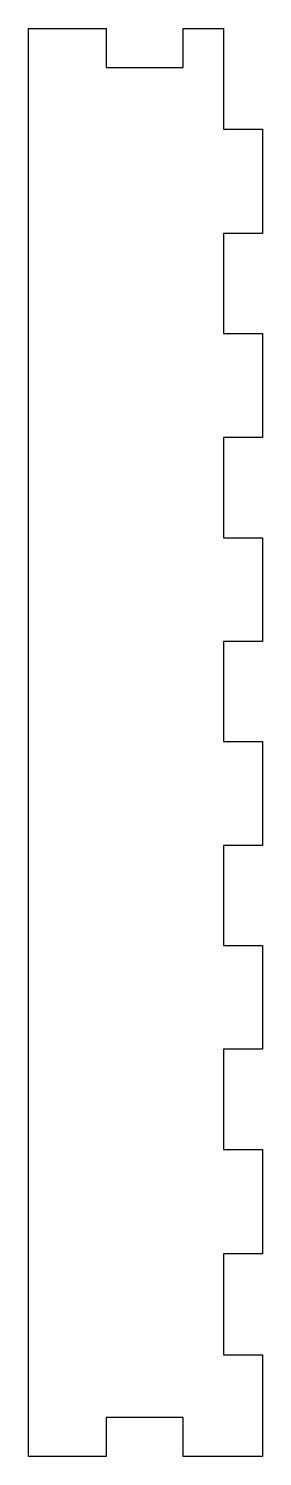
# Model space of a CAD drawing. Header units: millimetres. Extents: x 0 to 30, y 0 to 183.
import ezdxf

# ---------------------------------------------------------------- set-up
doc = ezdxf.new("R2010")
doc.units = ezdxf.units.MM

msp = doc.modelspace()

# ---------------------------------------------------------------- linework, layer by layer
at = {"color": 0}
msp.add_lwpolyline([(30, 156.58), (25, 156.58), (25, 143.74), (30, 143.74), (30, 130.46), (25, 130.46), (25, 117.62), (30, 117.62), (30, 104.35), (25, 104.35), (25, 91.51), (30, 91.51), (30, 78.23), (25, 78.23), (25, 65.4), (30, 65.4), (30, 52.12), (25, 52.12), (25, 39.28), (30, 39.28), (30, 25.95), (25, 25.95), (25, 13), (30, 13), (30, 0), (19.84, 0), (19.84, 5), (9.95, 5), (9.95, 0), (0, 0), (0, 182.8), (9.95, 182.8), (9.95, 177.8), (19.84, 177.8), (19.84, 182.8), (25, 182.8), (25, 169.91), (30, 169.91), (30, 156.58)], dxfattribs=at)

doc.saveas('drawing.dxf')
